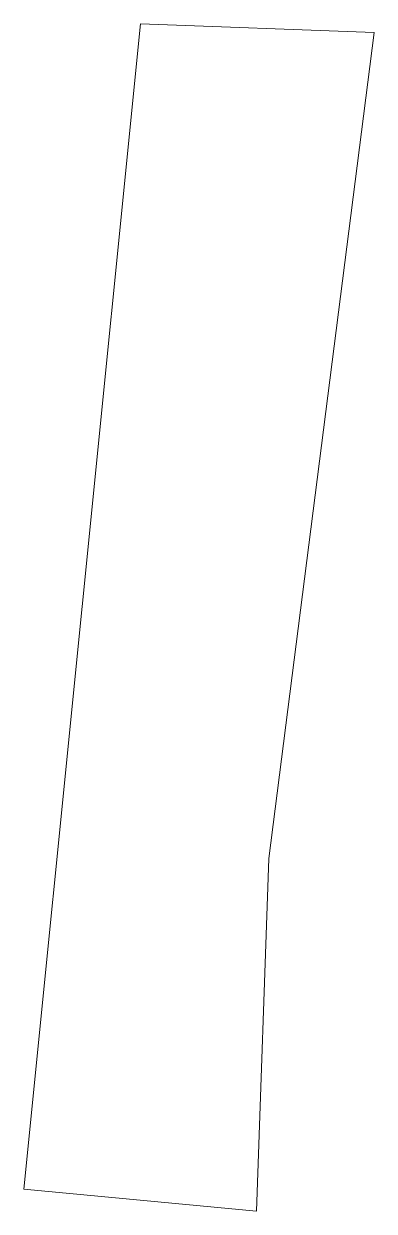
# Model space of a CAD drawing. Header units: metres. Extents: x 614760.5 to 614773, y 1321772.5 to 1321814.9.
import ezdxf

# ---------------------------------------------------------------- set-up
doc = ezdxf.new("R2010")
doc.units = ezdxf.units.M
doc.header["$MEASUREMENT"] = 0

msp = doc.modelspace()

# ---------------------------------------------------------------- linework, layer by layer
at = {"color": 7, "linetype": 'Continuous', "lineweight": 0, "flags": 128}
msp.add_lwpolyline([(614764.645297, 1321814.889871), (614772.989234, 1321814.571974), (614769.223479, 1321785.106076), (614768.78123, 1321772.521191), (614760.4685, 1321773.3091)], close=True, dxfattribs=at)

doc.saveas('drawing.dxf')
